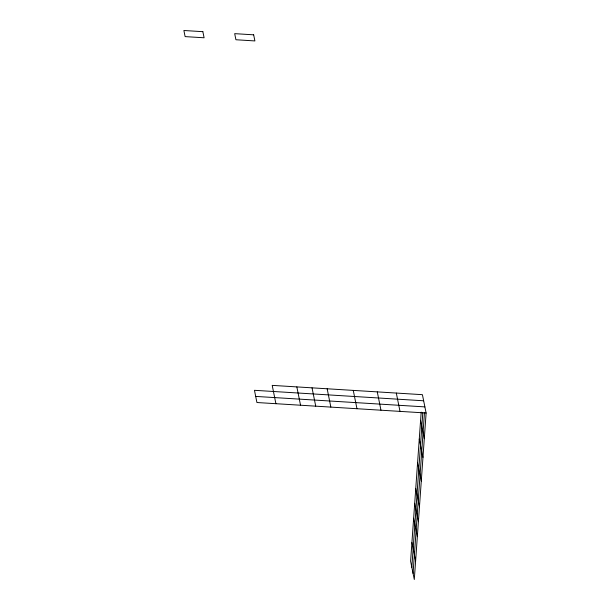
<?xml version="1.0" encoding="UTF-8"?>
<svg xmlns="http://www.w3.org/2000/svg" width="610" height="610" viewBox="0 0 610 610"><rect width="100%" height="100%" fill="white"/><g stroke="black" fill="none" stroke-linecap="round" stroke-linejoin="round"><path stroke-width="0.91" d="M421.182 412.108L410.599 561.177L414.297 579.5L426.115 413L422.417 394.678L272.212 385.375L275.903 403.698M411.834 567.285L422.806 412.711M413.062 573.392L424.491 412.398M423.653 400.785L254.462 390.308L256.924 402.524L426.115 413M255.697 396.416L424.88 406.893M420.595 420.366L424.293 438.689M419.268 439.101L422.959 457.424M417.591 462.731L421.281 481.054M415.768 488.427L419.459 506.75M396.317 393.061L400.007 411.384M414.708 503.311L418.399 521.634M413.649 518.256L417.339 536.579M411.925 542.504L415.623 560.819M377.277 391.879L380.968 410.202M353.266 390.392L356.964 408.715M327.158 388.776L330.849 407.099M312.03 387.838L315.728 406.161M296.841 386.9L300.539 405.223M202.863 31.674L183.884 30.5L185.12 36.608L204.098 37.782L202.863 31.674M253.668 34.823L234.69 33.649L235.917 39.749L254.896 40.931L253.668 34.823"/></g></svg>
